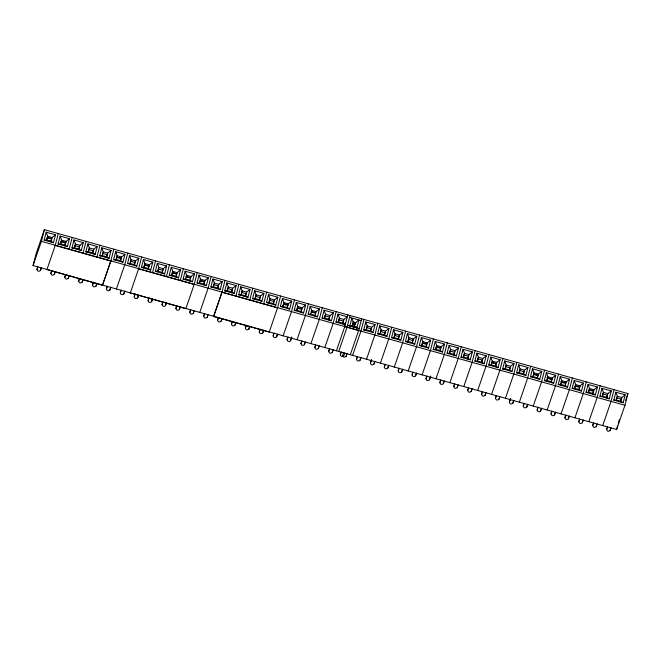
<?xml version="1.0" encoding="UTF-8"?>
<svg xmlns="http://www.w3.org/2000/svg" width="661" height="661" viewBox="0 0 661 661"><rect width="100%" height="100%" fill="white"/><g stroke="black" fill="none" stroke-linecap="round" stroke-linejoin="round"><path stroke-width="0.99" d="M33.05 265.565L36.049 253.874L44.386 229.664L627.95 393.601L624.951 405.284L616.614 429.501L33.05 265.565L41.387 241.348L44.386 229.664M44.163 240.125L46.204 232.176L55.507 234.787L53.467 242.736L44.163 240.125L46.724 239.993L51.104 241.224L53.467 242.736M41.428 267.68L40.437 270.556L38.859 271.307L37.768 271.002L36.942 269.572L37.421 267.705M46.667 239.687L47.683 236.258L46.204 232.176M46.724 239.993L47.683 236.258L52.062 237.481L55.507 234.787M40.437 270.556L40.916 268.688M50.806 241.852L52.062 237.481L51.104 241.224M113.857 249.18L110.808 261.054L102.472 285.263L46.948 269.465M58.284 233.564L55.235 245.438L110.808 261.054M58.061 244.025L60.101 236.084L69.397 238.695L67.356 246.636L58.061 244.025L60.622 243.901L64.993 245.124L67.356 246.636M55.326 271.58L54.334 274.464L52.756 275.207L51.665 274.902L50.831 273.48L51.31 271.605M60.564 243.595L61.58 240.158L60.101 236.084M60.622 243.901L61.58 240.158L65.96 241.389L69.397 238.695M54.334 274.464L54.813 272.596M64.695 245.76L65.96 241.389L64.993 245.124M69.174 249.156L72.181 237.473M71.958 247.933L73.999 239.984L83.294 242.595L81.253 250.544L71.958 247.933L74.511 247.801L78.89 249.032L81.253 250.544M69.223 275.488L68.232 278.364L66.654 279.116L65.555 278.802L64.728 277.38L65.208 275.513M74.453 247.495L75.478 244.058L73.999 239.984M74.511 247.801L75.478 244.058L79.849 245.289L83.294 242.595M68.232 278.364L68.711 276.496M78.593 249.66L79.849 245.289L78.89 249.032M83.071 253.056L86.07 241.372M85.847 251.833L87.888 243.884L97.192 246.503L95.151 254.444L85.847 251.833L88.409 251.701L92.788 252.932L95.151 254.444M83.112 279.388L82.121 282.272L80.543 283.015L79.452 282.71L78.618 281.289L79.105 279.413M88.351 251.403L89.367 247.966L87.888 243.884M88.409 251.701L89.367 247.966L93.746 249.197L97.192 246.503M82.121 282.272L82.6 280.396M92.722 252.626L93.746 249.197L92.788 252.932M96.969 256.964L99.968 245.272M99.745 255.733L101.786 247.792L111.081 250.403L109.04 258.352L99.745 255.733L102.306 255.609L106.677 256.84L109.04 258.352M97.01 283.296L96.019 286.172L94.44 286.915L93.341 286.61L92.515 285.188L92.994 283.321M102.24 255.303L103.265 251.866L101.786 247.792M102.306 255.609L103.265 251.866L107.636 253.097L111.081 250.403M96.019 286.172L96.498 284.304M106.619 256.534L107.636 253.097L106.677 256.84M102.472 285.263L110.858 260.864M113.634 259.641L115.675 251.692L124.979 254.303L122.938 262.252L113.634 259.641L116.196 259.509L120.575 260.74L122.938 262.252M110.899 287.196L109.908 290.072L108.33 290.823L107.239 290.518L106.413 289.088L106.892 287.221M115.898 260.145L117.154 255.774L115.675 251.692M116.196 259.509L117.154 255.774L121.533 256.997L124.979 254.303M109.908 290.072L110.387 288.204M120.517 260.434L121.533 256.997L120.575 260.74M127.755 253.08L124.755 264.764L116.419 288.981M127.532 263.541L129.573 255.6L138.868 258.211L136.827 266.152L127.532 263.541L130.093 263.417L134.464 264.64L136.827 266.152M124.797 291.096L123.805 293.98L122.227 294.723L121.137 294.418L120.302 292.997L120.781 291.121M129.796 264.045L131.052 259.674L129.573 255.6M130.093 263.417L131.052 259.674L135.431 260.905L138.868 258.211M123.805 293.98L124.285 292.112M134.406 264.342L135.431 260.905L134.464 264.64M194.227 284.28L185.84 308.687L130.308 292.889M141.652 256.989L138.603 268.853L194.177 284.47L197.226 272.596M141.429 267.449L143.47 259.5L152.765 262.111L150.725 270.06L141.429 267.449L143.982 267.317L148.361 268.548L150.725 270.06M138.694 295.004L137.703 297.88L136.125 298.632L135.026 298.318L134.2 296.896L134.679 295.029M143.685 267.945L144.949 263.574L143.47 259.5M143.982 267.317L144.949 263.574L149.32 264.805L152.765 262.111M137.703 297.88L138.182 296.012M148.304 268.242L149.32 264.805L148.361 268.548M152.542 272.572L155.542 260.888M155.318 271.349L157.359 263.4L166.663 266.019L164.622 273.96L155.318 271.349L157.88 271.217L162.259 272.448L164.622 273.96M152.584 298.904L151.592 301.788L150.014 302.531L148.923 302.226L148.089 300.805L148.576 298.929M157.822 270.919L158.838 267.482L157.359 263.4M157.88 271.217L158.838 267.482L163.217 268.713L166.663 266.019M151.592 301.788L152.071 299.912M161.953 273.084L163.217 268.713L162.259 272.448M166.44 276.48L169.439 264.788M169.216 275.249L171.257 267.308L180.552 269.919L178.511 277.868L169.216 275.249L171.777 275.125L176.148 276.356L178.511 277.868M166.481 302.812L165.49 305.688L163.911 306.431L162.821 306.126L161.986 304.704L162.466 302.837M171.472 275.753L172.736 271.382L171.257 267.308M171.777 275.125L172.736 271.382L177.115 272.613L180.552 269.919M165.49 305.688L165.969 303.82M175.851 276.984L177.115 272.613L176.148 276.356M180.329 280.38L183.328 268.697M183.105 279.157L185.146 271.208L194.45 273.819L192.409 281.768L183.105 279.157L185.667 279.025L190.046 280.256L192.409 281.768M180.37 306.712L179.379 309.588L177.809 310.34L176.71 310.034L175.884 308.604L176.363 306.737M185.369 279.661L186.633 275.29L185.146 271.208M179.379 309.588L179.866 307.72M189.748 280.884L191.004 276.513L194.45 273.819M197.003 283.057L199.044 275.116L208.339 277.727L206.298 285.668L197.003 283.057L199.564 282.933L203.943 284.156L206.298 285.668M194.268 310.612L193.276 313.496L191.698 314.239L190.608 313.934L189.773 312.513L190.252 310.637M199.267 283.561L199.746 281.693M199.564 282.933L200.523 279.19L199.044 275.116M193.276 313.496L193.756 311.628M203.638 284.792L204.902 280.421L208.339 277.727M203.943 284.156L204.902 280.421L200.523 279.19L199.986 280.76L204.356 281.983M211.123 276.505L208.116 288.188L199.779 312.405M210.9 286.965L212.941 279.016L222.236 281.627L220.196 289.576L210.9 286.965L213.462 286.833L217.833 288.064L220.196 289.576M208.165 314.52L207.174 317.396L205.596 318.148L204.497 317.834L203.671 316.412L204.15 314.545M213.156 287.461L213.635 285.593M213.462 286.833L214.42 283.09L212.941 279.016M207.174 317.396L207.653 315.528M217.535 288.692L218.791 284.321L222.236 281.627M217.833 288.064L218.791 284.321L214.42 283.09L213.875 284.66L218.254 285.891M277.587 307.704L269.209 332.103L213.627 316.495L222.013 292.088M213.627 316.495L221.964 292.278L225.013 280.404M224.79 290.865L226.83 282.916L236.134 285.535L234.093 293.476L224.79 290.865L227.351 290.733L231.73 291.964L234.093 293.476M222.055 318.42L221.063 321.304L219.485 322.047L218.394 321.742L217.568 320.321L218.047 318.445M227.054 291.369L227.533 289.501M227.351 290.733L228.309 286.998L226.83 282.916M221.063 321.304L221.542 319.428M231.433 292.6L232.689 288.229L236.134 285.535M231.73 291.964L232.689 288.229L228.309 286.998L227.772 288.56L232.151 289.791M235.911 295.996L238.91 284.304M238.687 294.765L240.728 286.824L250.023 289.435L247.982 297.384L238.687 294.765L241.248 294.641L245.619 295.872L247.982 297.384M235.952 322.328L234.961 325.204L233.383 325.947L232.292 325.642L231.457 324.221L231.937 322.353M240.943 295.269L241.43 293.401M241.248 294.641L242.207 290.898L240.728 286.824M234.961 325.204L235.44 323.336M245.322 296.5L246.586 292.129L250.023 289.435M245.619 295.872L246.586 292.129L242.207 290.898L241.67 292.468L246.041 293.699M249.8 299.896L252.808 288.213M252.576 298.673L254.617 290.724L263.921 293.335L261.88 301.284L252.576 298.673L255.138 298.541L259.517 299.772L261.88 301.284M249.841 326.228L248.85 329.104L247.28 329.856L246.181 329.55L245.355 328.12L245.834 326.253M254.84 299.177L255.32 297.301M255.138 298.541L256.104 294.806L254.617 290.724M248.85 329.104L249.337 327.236M259.459 299.466L260.475 296.029L263.921 293.335M259.517 299.772L260.475 296.029L256.104 294.806L255.559 296.368L259.938 297.599M263.698 303.796L266.697 292.112M266.474 302.573L268.515 294.632L277.818 297.243L275.777 305.184L266.474 302.573L269.035 302.449L273.414 303.672L275.777 305.184M263.739 330.128L262.748 333.012L261.169 333.755L260.079 333.45L259.244 332.029L259.723 330.153M268.738 303.077L269.217 301.209M269.035 302.449L269.994 298.706L268.515 294.632M262.748 333.012L263.227 331.144M273.348 303.374L274.373 299.937L277.818 297.243M273.414 303.672L274.373 299.937L269.994 298.706L269.457 300.276L273.836 301.499M280.595 296.021L277.546 307.886L221.964 292.278M280.371 306.481L282.412 298.532L291.708 301.143L289.667 309.092L280.371 306.481L282.933 306.349L287.304 307.58L289.667 309.092M277.637 334.036L276.645 336.912L275.067 337.664L273.968 337.35L273.142 335.928L273.621 334.061M282.627 306.977L283.106 305.109M282.933 306.349L283.891 302.606L282.412 298.532M276.645 336.912L277.124 335.044M287.246 307.274L288.262 303.837L291.708 301.143M287.304 307.58L288.262 303.837L283.891 302.606L283.346 304.176L287.725 305.407M294.484 299.92L291.484 311.604L283.148 335.821M294.261 310.381L296.302 302.432L305.605 305.052L303.564 312.992L294.261 310.381L296.822 310.249L301.201 311.48L303.564 312.992M291.856 336.978L290.534 340.82L288.956 341.563L287.865 341.258L287.039 339.837L287.518 337.961M296.764 309.951L297.781 306.514L296.302 302.432M296.822 310.249L297.781 306.514L302.16 307.745L305.605 305.052M290.534 340.82L291.014 338.944M300.904 312.116L302.16 307.745L301.201 311.48M308.381 303.82L305.382 315.512L297.045 339.721M308.158 314.281L310.199 306.34L319.494 308.951L317.454 316.9L308.158 314.281L310.72 314.157L315.09 315.388L317.454 316.9M305.423 341.844L304.432 344.72L302.854 345.463L301.763 345.158L300.929 343.737L301.408 341.869M310.72 314.157L311.678 310.414L310.199 306.34M304.432 344.72L304.911 342.852M314.793 316.016L316.057 311.645L319.494 308.951M322.279 307.729L319.271 319.412L310.934 343.629M322.056 318.189L324.097 310.24L333.392 312.851L331.351 320.8L322.056 318.189L324.609 318.057L328.988 319.288L331.351 320.8M319.321 345.744L318.329 348.62L316.751 349.372L315.652 349.066L314.826 347.636L315.305 345.769M324.311 318.693L325.576 314.322L324.097 310.24M324.609 318.057L325.576 314.322L329.946 315.545L333.392 312.851M318.329 348.62L318.809 346.752M328.691 319.916L329.946 315.545L328.988 319.288M336.168 311.628L333.169 323.312L324.832 347.529M335.945 322.089L338.506 321.965L342.885 323.188L345.249 324.7L335.945 322.089L337.986 314.149L347.289 316.759L343.844 319.453L342.58 323.824M333.21 349.644L332.219 352.528L330.64 353.271L329.55 352.966L328.715 351.545L329.203 349.669M338.209 322.593L339.465 318.222L337.986 314.149M338.506 321.965L339.465 318.222L343.844 319.453L342.885 323.188M332.219 352.528L332.698 350.661M344.926 324.981L345.406 323.113M336.441 350.751L344.778 326.534L347.777 314.851M350.066 315.537L347.066 327.22L338.721 351.437M344.819 352.867L343.827 355.75L342.249 356.494L341.159 356.188L340.332 354.767L340.812 352.891M349.843 325.997L351.883 318.048L353.362 322.122L352.404 325.865L349.843 325.997L359.138 328.608M352.098 326.493L353.362 322.122L355.99 322.865M343.604 352.569L342.613 355.444L343.439 356.866L344.538 357.18L346.116 356.428L346.595 354.56M354.197 327.046L355.453 322.675L358.898 319.974L356.857 327.922L347.554 325.311M350.338 354.651L358.675 330.442L361.674 318.751M363.955 319.437L360.956 331.12L352.619 355.337M363.732 329.897L365.773 321.948L375.076 324.568L373.035 332.508L363.732 329.897L366.293 329.765L370.672 330.996L373.035 332.508M360.997 357.452L360.005 360.336L358.427 361.08L357.337 360.774L356.51 359.353L356.99 357.477M365.996 330.401L367.252 326.03L365.773 321.948M366.293 329.765L367.252 326.03L371.631 327.261L375.076 324.568M360.005 360.336L360.485 358.46M370.375 331.632L371.631 327.261L370.672 330.996M377.852 323.336L374.853 335.028L366.516 359.237M377.629 333.797L379.67 325.856L388.965 328.467L386.925 336.416L377.629 333.797L380.191 333.673L384.562 334.904L386.925 336.416M374.894 361.36L373.903 364.236L372.325 364.979L371.234 364.674L370.4 363.253L371.54 359.46M379.893 334.301L381.149 329.93L379.67 325.856M380.191 333.673L381.149 329.93L385.528 331.161L388.965 328.467M373.903 364.236L374.382 362.368M384.264 335.532L385.528 331.161L384.562 334.904M391.75 327.245L388.742 338.928L380.406 363.145M391.527 337.705L393.568 329.756L402.863 332.367L400.822 340.316L391.527 337.705L394.08 337.573L398.459 338.804L400.822 340.316M388.792 365.26L387.8 368.136L386.222 368.888L385.123 368.582L384.297 367.152L384.776 365.285M393.782 338.209L395.047 333.838L393.568 329.756M394.08 337.573L395.047 333.838L399.418 335.061L402.863 332.367M387.8 368.136L388.28 366.268M398.401 338.498L399.418 335.061L398.459 338.804M405.639 331.144L402.64 342.828L394.303 367.045M405.416 341.605L407.457 333.665L416.76 336.275L414.72 344.216L405.416 341.605L407.977 341.481L412.357 342.704L414.72 344.216M402.681 369.16L401.69 372.044L400.112 372.787L399.021 372.482L398.186 371.061L398.674 369.185M407.68 342.109L408.936 337.738L407.457 333.665M407.977 341.481L408.936 337.738L413.315 338.969L416.76 336.275M401.69 372.044L402.169 370.177M412.299 342.406L413.315 338.969L412.357 342.704M419.537 335.053L416.537 346.736L408.192 370.953M419.314 345.513L421.354 337.564L430.65 340.175L428.609 348.124L419.314 345.513L421.875 345.381L426.246 346.612L428.609 348.124M416.579 373.068L415.587 375.944L414.009 376.696L412.91 376.382L412.084 374.961L412.563 373.093M421.569 346.009L422.296 343.208L426.667 344.439L427.213 342.869L430.65 340.175M421.875 345.381L422.833 341.638L421.354 337.564M415.587 375.944L416.066 374.076M426.188 346.306L426.667 344.439M426.246 346.612L427.213 342.869L422.833 341.638M433.426 338.953L430.427 350.636L422.09 374.853M433.203 349.413L435.244 341.464L444.547 344.084L442.506 352.024L433.203 349.413L435.764 349.281L440.143 350.512L442.506 352.024M430.798 376.01L429.476 379.852L427.907 380.596L426.808 380.29L425.981 378.869L426.461 376.993M435.706 348.983L436.731 345.546L435.244 341.464M435.764 349.281L436.731 345.546L441.102 346.777L444.547 344.084M429.476 379.852L429.964 377.976M440.086 350.206L441.102 346.777L440.143 350.512M447.323 342.852L444.324 354.544L435.987 378.753M447.1 353.313L449.141 345.373L458.437 347.983L456.396 355.932L447.1 353.313L449.662 353.189L454.041 354.42L456.396 355.932M444.366 380.876L443.374 383.752L441.796 384.495L440.705 384.19L439.871 382.769L440.35 380.901M449.604 352.883L450.62 349.446L449.141 345.373M449.662 353.189L450.62 349.446L454.999 350.677L458.437 347.983M443.374 383.752L443.853 381.884M453.735 355.048L454.999 350.677L454.041 354.42M461.221 346.761L458.213 358.444L449.877 382.661M460.998 357.221L463.039 349.272L472.334 351.883L470.293 359.832L460.998 357.221L463.551 357.089L467.93 358.32L470.293 359.832M458.263 384.776L457.272 387.652L455.693 388.404L454.594 388.098L453.768 386.668L454.247 384.801M463.254 357.725L464.518 353.354L463.039 349.272M463.551 357.089L464.518 353.354L468.889 354.577L472.334 351.883M457.272 387.652L457.751 385.784M467.633 358.948L468.889 354.577L467.93 358.32M475.11 350.661L472.111 362.344L463.774 386.561M474.887 361.121L476.928 353.181L486.232 355.792L484.191 363.732L474.887 361.121L477.449 360.997L481.828 362.22L484.191 363.732M472.152 388.676L471.161 391.56L469.583 392.304L468.492 391.998L467.666 390.577L468.145 388.701M477.151 361.625L478.407 357.254L476.928 353.181M477.449 360.997L478.407 357.254L482.786 358.485L486.232 355.792M471.161 391.56L471.64 389.693M481.53 362.856L482.786 358.485L481.828 362.22M489.008 354.569L486.009 366.252L477.672 390.469M488.785 365.029L490.826 357.08L500.121 359.691L498.08 367.64L488.785 365.029L491.346 364.897L495.717 366.128L498.08 367.64M486.05 392.584L485.058 395.46L483.48 396.212L482.39 395.898L481.555 394.477L482.034 392.609M491.04 365.525L492.305 361.154L490.826 357.08M491.346 364.897L492.305 361.154L496.684 362.385L500.121 359.691M485.058 395.46L485.538 393.592M495.42 366.756L496.684 362.385L495.717 366.128M502.905 358.469L499.898 370.152L491.561 394.369M502.674 368.929L504.715 360.98L514.018 363.6L511.978 371.54L502.674 368.929L505.235 368.797L509.614 370.028L511.978 371.54M499.939 396.484L498.948 399.368L497.378 400.112L496.279 399.806L495.453 398.385L495.932 396.509M504.938 369.433L506.202 365.062L504.715 360.98M505.235 368.797L506.202 365.062L510.573 366.293L514.018 363.6M498.948 399.368L499.435 397.492M509.317 370.664L510.573 366.293L509.614 370.028M516.795 362.368L513.795 374.06L505.458 398.269M516.572 372.829L518.612 364.889L527.916 367.499L525.875 375.448L516.572 372.829L519.133 372.705L523.512 373.936L525.875 375.448M513.837 400.392L512.845 403.268L511.267 404.011L510.176 403.706L509.342 402.285L510.482 398.492M518.835 373.333L520.091 368.962L518.612 364.889M519.133 372.705L520.091 368.962L524.47 370.193L527.916 367.499M512.845 403.268L513.324 401.401M523.206 374.564L524.47 370.193L523.512 373.936M530.692 366.277L527.685 377.96L519.348 402.177M530.469 376.737L532.51 368.788L541.805 371.399L539.764 379.348L530.469 376.737L533.03 376.605L537.401 377.836L539.764 379.348M527.734 404.292L526.743 407.168L525.165 407.92L524.066 407.614L523.239 406.185L523.719 404.317M532.725 377.241L533.989 372.87L532.51 368.788M533.03 376.605L533.989 372.87L538.36 374.093L541.805 371.399M526.743 407.168L527.222 405.3M537.343 377.53L538.36 374.093L537.401 377.836M544.581 370.177L541.582 381.86L533.245 406.077M544.358 380.637L546.399 372.697L555.703 375.308L553.662 383.248L544.358 380.637L546.92 380.513L551.299 381.736L553.662 383.248M541.623 408.192L540.632 411.076L539.054 411.82L537.963 411.514L537.137 410.093L537.616 408.217M546.622 381.141L547.878 376.77L546.399 372.697M546.92 380.513L547.878 376.77L552.257 378.001L555.703 375.308M540.632 411.076L541.111 409.209M551.241 381.438L552.257 378.001L551.299 381.736M558.479 374.085L555.48 385.768L547.143 409.985M558.256 384.545L560.297 376.596L569.592 379.207L567.551 387.156L558.256 384.545L560.817 384.413L565.188 385.644L567.551 387.156M555.521 412.1L554.529 414.976L552.951 415.728L551.861 415.414L551.026 413.993L551.505 412.125M560.52 385.041L561.776 380.67L560.297 376.596M560.817 384.413L561.776 380.67L566.155 381.901L569.592 379.207M554.529 414.976L555.009 413.108M565.13 385.338L566.155 381.901L565.188 385.644M572.376 377.985L569.369 389.668L561.032 413.885M572.145 388.445L574.194 380.496L583.489 383.116L581.449 391.056L572.145 388.445L574.706 388.313L579.086 389.544L581.449 391.056M569.41 416L568.427 418.884L566.849 419.628L565.75 419.322L564.924 417.901L565.403 416.025M574.649 388.015L575.673 384.578L574.194 380.496M574.706 388.313L575.673 384.578L580.044 385.809L583.489 383.116M568.427 418.884L568.906 417.008M579.028 389.238L580.044 385.809L579.086 389.544M586.266 381.884L583.266 393.576L574.93 417.785M586.043 392.345L588.083 384.405L597.387 387.015L595.346 394.964L586.043 392.345L588.604 392.221L592.983 393.452L595.346 394.964M583.308 419.909L582.316 422.784L580.738 423.527L579.647 423.222L578.813 421.801L579.3 419.933M588.546 391.915L589.562 388.478L588.083 384.405M588.604 392.221L589.562 388.478L593.942 389.709L597.387 387.015M582.316 422.784L582.795 420.917M592.677 394.08L593.942 389.709L592.983 393.452M600.163 385.793L597.164 397.476L588.819 421.693M599.94 396.253L601.981 388.304L611.276 390.915L609.235 398.864L599.94 396.253L602.502 396.121L606.872 397.352L609.235 398.864M597.205 423.808L596.214 426.684L594.636 427.436L593.537 427.13L592.71 425.701L593.19 423.833M602.435 395.815L603.46 392.386L601.981 388.304M602.502 396.121L603.46 392.386L607.831 393.609L611.276 390.915M596.214 426.684L596.693 424.816M606.575 397.98L607.831 393.609L606.872 397.352M614.052 389.693L611.053 401.376L602.716 425.593M613.829 400.153L615.87 392.213L625.174 394.824L623.133 402.764L613.829 400.153L616.391 400.029L620.77 401.252L623.133 402.764M611.095 427.708L610.103 430.592L608.525 431.336L607.434 431.03L606.608 429.609L607.087 427.733M616.333 399.723L617.349 396.286L615.87 392.213M616.391 400.029L617.349 396.286L621.728 397.517L625.174 394.824M610.103 430.592L610.582 428.725M620.472 401.888L621.728 397.517L620.77 401.252M616.614 429.501L617.514 425.99M618.291 423.486L619.25 419.752M36.942 269.572L37.933 266.697M46.898 269.655L55.284 245.248M50.831 273.48L51.822 270.597M64.728 277.38L65.72 274.505M78.618 281.289L79.609 278.405M92.515 285.188L93.507 282.313M106.413 289.088L107.404 286.213M120.302 292.997L121.294 290.113M130.258 293.071L138.645 268.672M134.2 296.896L135.191 294.021M148.089 300.805L149.08 297.921M161.986 304.704L162.978 301.829M175.884 308.604L176.875 305.729M189.773 312.513L190.765 309.629M203.671 316.412L204.662 313.537M217.568 320.321L218.56 317.437M231.457 324.221L232.449 321.345M245.355 328.12L246.346 325.245M259.244 332.029L260.236 329.145M273.142 335.928L274.133 333.053M287.039 339.837L288.031 336.953M300.929 343.737L301.92 340.861M314.826 347.636L315.818 344.761M328.715 351.545L329.707 348.661M344.588 325.014L345.232 323.13M340.332 354.767L341.324 351.883M346.116 356.428L347.108 353.552M356.51 359.353L357.502 356.469M370.4 363.253L371.391 360.377M384.297 367.152L385.289 364.277M398.186 371.061L399.178 368.177M412.084 374.961L413.075 372.085M425.981 378.869L426.973 375.985M439.871 382.769L440.862 379.893M453.768 386.668L454.76 383.793M467.666 390.577L468.657 387.693M481.555 394.477L482.547 391.601M495.453 398.385L496.444 395.501M509.342 402.285L510.664 398.443M523.239 406.185L524.231 403.309M537.137 410.093L538.128 407.209M551.026 413.993L552.018 411.117M564.924 417.901L565.915 415.017M578.813 421.801L579.804 418.925M592.71 425.701L593.702 422.825M606.608 429.609L607.599 426.725M625.612 400.376L627.95 393.601M349.595 317.363L361.179 320.659M352.825 321.932L355.453 322.675L354.916 324.237L352.288 323.502M48.526 237.704L51.318 238.489M62.423 241.612L66.141 242.653M118.93 257.484L121.715 258.269M144.858 264.772L147.643 265.548M172.645 272.572L176.363 273.621M187.468 276.736L190.261 277.521M201.365 280.644L204.15 281.429M283.8 303.804L286.585 304.581M297.69 307.704L301.416 308.745M311.587 311.604L315.305 312.653M422.743 342.836L425.535 343.613M436.632 346.736L440.358 347.777M493.139 362.608L495.932 363.393M535.757 374.58L538.541 375.365M546.862 377.704L552.439 379.265M560.751 381.604L564.477 382.645M575.582 385.768L578.367 386.553M589.472 389.668L592.264 390.453M47.146 237.82L51.525 239.051M61.043 241.728L65.414 242.951M74.933 245.628L79.312 246.859M88.83 249.528L93.209 250.759M102.728 253.436L107.099 254.667M116.617 257.336L120.996 258.567M130.514 261.244L134.885 262.467M144.404 265.144L148.783 266.375M158.301 269.044L162.68 270.275M172.199 272.952L176.57 274.183M297.243 308.076L301.623 309.307M325.03 315.884L329.409 317.115M338.928 319.792L343.307 321.015M352.825 323.692L355.444 324.427M366.715 327.592L371.094 328.823M380.612 331.5L384.983 332.731M394.501 335.4L398.88 336.631M408.399 339.308L412.778 340.531M436.186 347.108L440.565 348.339M450.083 351.016L454.454 352.247M463.972 354.916L468.352 356.147M477.87 358.824L482.249 360.047M491.767 362.724L496.138 363.955M505.657 366.624L510.036 367.855M519.554 370.532L523.933 371.763M533.444 374.432L537.823 375.663M547.341 378.34L551.72 379.563M561.239 382.24L565.609 383.471M575.128 386.14L579.507 387.371M589.025 390.048L593.404 391.279M602.923 393.948L607.294 395.179M616.812 397.856L621.191 399.079M350.991 325.427L354.494 326.41L356.857 327.922M352.404 325.865L356.775 327.096M344.778 326.534L358.675 330.442M41.387 241.348L624.951 405.284M186.633 275.29L186.088 276.852L190.467 278.083L191.004 276.513L186.633 275.29M311.678 310.414L311.141 311.984L315.512 313.215L316.057 311.645L311.678 310.414"/></g></svg>
